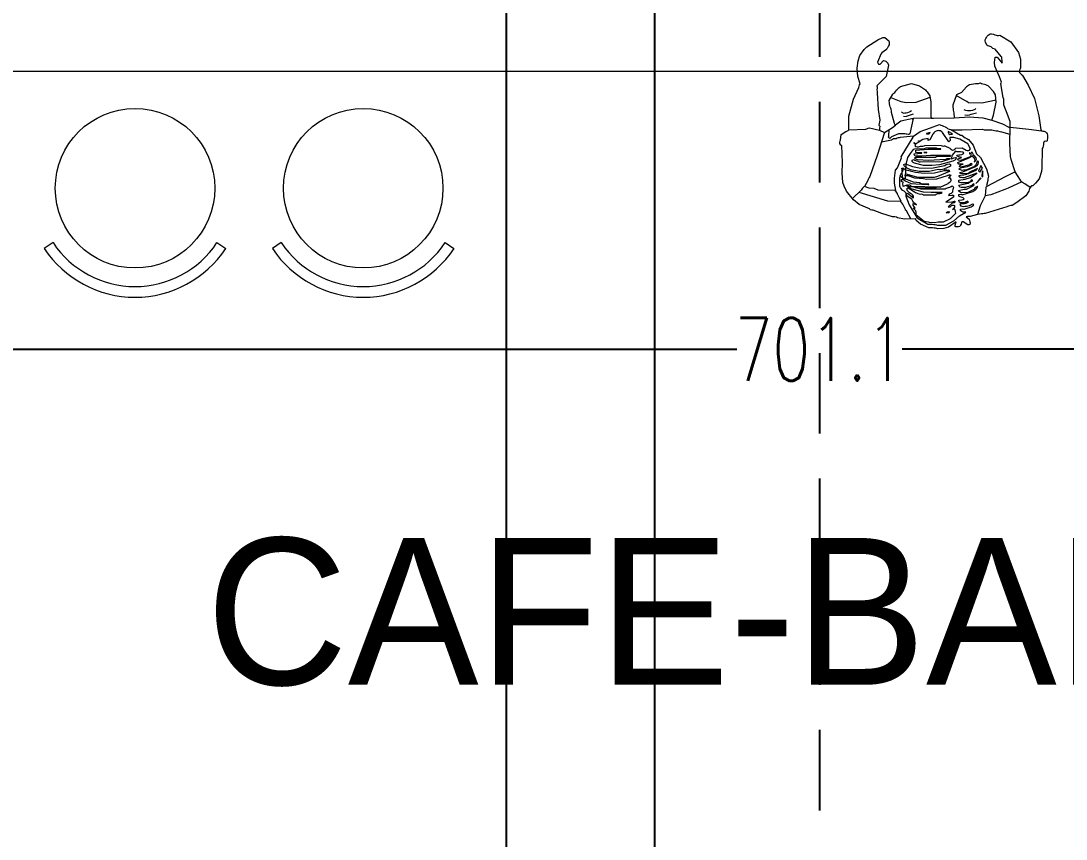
# Model space of a CAD drawing. Header units: centimetres. Extents: x -3207095 to 15275363, y -32656 to 4798027.
# Drawn here: x 682261.1 to 682510.7, y 4437717.3 to 4437912.7 of the extents above; entities that cross this region are included whole.
import ezdxf

# ---------------------------------------------------------------- set-up
doc = ezdxf.new("R2010")
doc.units = ezdxf.units.CM
doc.linetypes.add('ACAD_ISO03W100', pattern=[30, 12, -18])
doc.linetypes.add('DUZ', pattern=[500, 500])
doc.layers.get('0').update_dxf_attribs({"color": 1, "linetype": 'DUZ'})
doc.layers.add('DIM', color=1, linetype='DUZ')
doc.layers.add('Fix & Furniture', color=144, linetype='Continuous', lineweight=13)
doc.styles.add('DIM', font='ROMANSTW.SHX', dxfattribs={"width": 0.7})
doc.dimstyles.new('1_100', dxfattribs={"dimtxt": 15, "dimasz": 6, "dimexe": 6, "dimexo": 0, "dimgap": 2, "dimtad": 0, "dimdec": 1, "dimzin": 11, "dimdsep": 46, "dimtxsty": 'DIM', "dimblk": 'ARCHTICK', "dimcen": 3, "dimdle": 1.25, "dimclrt": 2, "dimadec": 0, "dimazin": 0, "dimtfac": 1.25, "dimtdec": 1, "dimtix": 1, "dimtofl": 0, "dimtmove": 1, "dimatfit": 3, "dimldrblk": 'ARCHTICK', "dimfxl": 20, "dimfxlon": 1, "dimtolj": 1, "dimtzin": 0, "dimarcsym": 0})

# ---------------------------------------------------------------- blocks, each defined once
blk = doc.blocks.new('_ArchTick')
at = {"color": 0, "linetype": 'ByBlock', "const_width": 0.15}
blk.add_lwpolyline([(-0.5, -0.5), (0.5, 0.5)], dxfattribs=at)
blk = doc.blocks.new('*D4579')
at = {"layer": 'Defpoints', "color": 0, "linetype": 'Continuous', "lineweight": 5, "transparency": 16777216}
for p in [(682426.79, 4437926.93), (682412.39, 4437236.93), (682426.79, 4437236.93)]:
    blk.add_point(p, dxfattribs=at)
at = {"layer": 'DIM', "color": 0, "linetype": 'Continuous', "lineweight": -2, "transparency": 16777216}
for p, q in [((682426.79, 4437926.93), (682406.39, 4437926.93)), ((682412.39, 4437928.18), (682412.39, 4437597.43)), ((682412.39, 4437235.68), (682412.39, 4437566.43)), ((682426.79, 4437236.93), (682406.39, 4437236.93))]:
    blk.add_line(p, q, dxfattribs=at)
at = {"layer": 'DIM', "color": 0, "linetype": 'Continuous', "lineweight": -2, "transparency": 16777216, "xscale": 6, "yscale": 6, "zscale": 6}
for p, rotation in [((682412.39, 4437926.93), 90), ((682412.39, 4437236.93), 270)]:
    blk.add_blockref('_ArchTick', p, dxfattribs=dict(at, rotation=rotation))
at = {"layer": 'DIM', "color": 2, "linetype": 'Continuous', "lineweight": 5, "transparency": 16777216, "insert": (682412.39, 4437581.93), "char_height": 15, "attachment_point": 5, "rotation": 90, "style": 'DIM'}
blk.add_mtext('\\A1;690', dxfattribs=at)
blk = doc.blocks.new('*D4580')
at = {"layer": 'Defpoints', "color": 0, "linetype": 'Continuous', "lineweight": 5, "transparency": 16777216}
for p in [(682376.95, 4438241.43), (682406.39, 4438241.43), (682412.39, 4436836.93)]:
    blk.add_point(p, dxfattribs=at)
at = {"layer": 'DIM', "color": 0, "linetype": 'Continuous', "lineweight": -2, "transparency": 16777216}
for p, q in [((682396.95, 4438241.43), (682370.95, 4438241.43)), ((682376.95, 4438242.68), (682376.95, 4437566.18)), ((682376.95, 4436835.68), (682376.95, 4437512.18)), ((682396.95, 4436836.93), (682370.95, 4436836.93))]:
    blk.add_line(p, q, dxfattribs=at)
at = {"layer": 'DIM', "color": 0, "linetype": 'Continuous', "lineweight": -2, "transparency": 16777216, "xscale": 6, "yscale": 6, "zscale": 6}
for p, rotation in [((682376.95, 4438241.43), 90), ((682376.95, 4436836.93), 270)]:
    blk.add_blockref('_ArchTick', p, dxfattribs=dict(at, rotation=rotation))
at = {"layer": 'DIM', "color": 2, "linetype": 'Continuous', "lineweight": 5, "transparency": 16777216, "insert": (682376.95, 4437539.18), "char_height": 15, "attachment_point": 5, "rotation": 90, "style": 'DIM'}
blk.add_mtext('\\A1;1404.5', dxfattribs=at)
blk = doc.blocks.new('A$C47044345')
for p, q in [((16.7, 252.4), (0, 263.5)), ((324.8, 252.4), (341.5, 263.5))]:
    blk.add_line(p, q)
blk.add_circle((170.7, 150), 150)
for radius in [205, 185]:
    blk.add_arc((170.7, 150), radius, 33.6064, 146.3936)
blk = doc.blocks.new('Chel')
at = {"color": 0, "linetype": 'Continuous'}
for p, q in [((173.7, 522.7), (220.7, 534.1)), ((220.7, 534.1), (258, 539.4)), ((256.2, 507.1), (260.8, 541.5)), ((258, 539.4), (260.8, 541.5)), ((260.8, 541.5), (261.4, 544.6)), ((261.4, 544.6), (261.6, 549)), ((261.6, 549), (263.4, 551.9)), ((263.4, 551.9), (265.8, 554.8)), ((265.8, 554.8), (268.9, 556.6)), ((268.9, 556.6), (272.3, 557.6)), ((272.3, 557.6), (276.1, 557.9)), ((276.1, 557.9), (281.2, 557.4)), ((281.2, 557.4), (284.8, 556.9)), ((284.8, 556.9), (288, 556.3)), ((288, 556.3), (289.1, 555.4)), ((289.1, 555.4), (288.8, 551.8)), ((288.8, 551.8), (289.1, 548.4)), ((289.1, 548.4), (293.7, 547)), ((293.7, 547), (297.4, 547.1)), ((297.4, 547.1), (301.8, 546.2)), ((301.8, 546.2), (305.2, 544.8)), ((305.2, 544.8), (308.1, 543.4)), ((308.1, 543.4), (308.4, 543.2)), ((308.4, 543.2), (360.2, 542.1)), ((360.2, 542.1), (370.2, 541.1)), ((370.2, 541.1), (390.2, 535.1)), ((390.2, 535.1), (401.2, 525.1)), ((137.8, 505.4), (173.7, 522.7)), ((251.2, 457.1), (256.2, 507.1)), ((401.2, 525.1), (408.3, 518)), ((412.7, 510.7), (402.9, 496.2)), ((408.3, 518), (408.9, 514.4)), ((408.9, 514.4), (412.7, 510.7)), ((412.7, 510.7), (415.9, 509)), ((415.9, 509), (419, 507.9)), ((419, 507.9), (422.7, 507.4)), ((422.7, 507.4), (423.2, 507.4)), ((423.2, 507.4), (435.5, 498.9)), ((22.2, 458.9), (50, 479.9)), ((50, 479.9), (68.2, 485.1)), ((68.2, 485.1), (91.2, 485.1)), ((91.2, 485.1), (94.4, 483.8)), ((94.4, 483.8), (97.8, 482.7)), ((97.8, 482.7), (101.1, 481.8)), ((101.1, 481.8), (104.6, 482.6)), ((104.6, 482.6), (109.1, 487.3)), ((109.1, 487.3), (111.2, 490)), ((111.2, 490), (111.8, 490.8)), ((111.8, 490.8), (137.8, 505.4)), ((383.5, 478.7), (380.4, 476.9)), ((397.6, 487.8), (383.5, 478.7)), ((399.9, 490.7), (397.6, 487.8)), ((398.2, 488.6), (415.2, 452.1)), ((401.7, 493.1), (399.9, 490.7)), ((402.9, 496.2), (401.7, 493.1)), ((435.5, 498.9), (453.1, 474.8)), ((4.2, 429.1), (22.2, 458.9)), ((236.2, 457.1), (210, 447.6)), ((251.2, 457.1), (236.2, 457.1)), ((241.9, 436.3), (251.1, 453.9)), ((251.1, 453.9), (251.2, 457.1)), ((295.2, 456.1), (251.2, 457.1)), ((263.2, 433.8), (269.8, 456.6)), ((330.2, 458.1), (295.2, 456.1)), ((338.2, 460.3), (330.2, 458.1)), ((371.3, 470.9), (338.2, 460.3)), ((380.4, 476.9), (371.3, 470.9)), ((371.3, 470.9), (384.2, 444.1)), ((415.2, 452.1), (418.7, 442.8)), ((453.1, 474.8), (461.1, 462.2)), ((461.1, 462.2), (461, 459)), ((461, 459), (462.8, 453.1)), ((462.8, 453.1), (464.2, 449.9)), ((464.2, 449.9), (465, 448)), ((3.9, 419.2), (4.4, 422.5)), ((4.5, 426.3), (4.2, 429.1)), ((4.4, 422.5), (4.5, 426.3)), ((61.4, 432.7), (41.2, 416.9)), ((63.1, 434.7), (61.4, 432.7)), ((75.4, 436.1), (63.1, 434.7)), ((63.2, 422.1), (78.8, 435.4)), ((63.2, 417.1), (63.2, 422.1)), ((78.8, 435.4), (75.4, 436.1)), ((115.8, 428.8), (87.2, 415.7)), ((129.7, 434.2), (115.8, 428.8)), ((134.2, 432.1), (129.7, 434.2)), ((171.6, 438.2), (134.2, 432.1)), ((176.2, 440.2), (171.6, 438.2)), ((191.2, 440.2), (176.2, 440.2)), ((200.9, 443.8), (191.2, 440.2)), ((210, 447.6), (200.9, 443.8)), ((232.2, 408.1), (241.9, 436.3)), ((261.2, 423.4), (262.2, 429.7)), ((261.2, 419.5), (261.2, 423.4)), ((262.2, 429.7), (263.2, 433.8)), ((264.3, 437.5), (264.9, 440.4)), ((384.2, 444.1), (410.2, 394.3)), ((418.7, 442.8), (432.4, 405.1)), ((465, 448), (482.8, 390.1)), ((0, 406.7), (1.6, 412.3)), ((0.4, 403.1), (0, 406.7)), ((1.8, 400.9), (0.4, 403.1)), ((1.6, 412.3), (2.8, 415.7)), ((4, 398.3), (1.8, 400.9)), ((2.8, 415.7), (3.9, 419.2)), ((6.8, 395.9), (4, 398.3)), ((9.7, 393.5), (6.8, 395.9)), ((12.8, 391.6), (9.7, 393.5)), ((31, 394.4), (23.1, 391.1)), ((32.9, 397.5), (31, 394.4)), ((33.4, 400.8), (32.9, 397.5)), ((35.1, 405.9), (33.4, 400.8)), ((39.5, 410.9), (35.1, 405.9)), ((41.2, 416.9), (39.5, 410.9)), ((41.2, 416.9), (41.2, 416.9)), ((77.3, 415.1), (63.2, 417.1)), ((87.2, 415.7), (77.3, 415.1)), ((138.7, 395.5), (137.1, 392.1)), ((140.2, 398.4), (138.7, 395.5)), ((140.6, 399), (140.2, 398.4)), ((155.5, 412.3), (140.6, 399)), ((163.8, 417.8), (155.5, 412.3)), ((184.2, 419.8), (163.8, 417.8)), ((178.2, 419.2), (186.2, 381.1)), ((218.4, 412.2), (184.2, 419.8)), ((232.2, 408.1), (218.4, 412.2)), ((225.8, 383.8), (232.2, 408.1)), ((258.1, 387.7), (258.2, 408.1)), ((258.2, 408.1), (259.3, 411.6)), ((259.3, 411.6), (260.4, 415.6)), ((260.4, 415.6), (261.2, 419.5)), ((332.6, 377.5), (363.2, 394.1)), ((363.2, 394.1), (382.6, 399.1)), ((382.6, 399.1), (385.9, 398.2)), ((385.9, 398.2), (390, 397.3)), ((390, 397.3), (394.5, 396.8)), ((394.5, 396.8), (407.7, 394.1)), ((407.7, 394.1), (410.2, 394.3)), ((410.2, 394.3), (411.6, 392.7)), ((432.4, 405.1), (435.8, 390.1)), ((16.2, 390.3), (12.8, 391.6)), ((19.5, 390.3), (16.2, 390.3)), ((23.1, 391.1), (19.5, 390.3)), ((134.2, 379.9), (132.5, 377.4)), ((132.5, 377.4), (133.7, 374.2)), ((133.7, 374.2), (134.3, 371)), ((135.7, 384.2), (134.2, 379.9)), ((134.3, 367.4), (134.2, 364.1)), ((134.3, 371), (134.3, 367.4)), ((136, 387.9), (135.7, 384.2)), ((137.1, 392.1), (136, 387.9)), ((186.2, 381.1), (185.2, 345.1)), ((200.6, 365.3), (203.8, 362.6)), ((216.3, 352.9), (212.2, 367.2)), ((223.5, 347.7), (225.8, 383.8)), ((256.2, 383.1), (258.1, 387.7)), ((258.2, 328.1), (256.2, 383.1)), ((299.3, 357.5), (322.5, 366.6)), ((322.5, 366.6), (332.6, 377.5)), ((333.6, 365.8), (328.4, 361.3)), ((337.3, 366.8), (333.6, 365.8)), ((340.6, 365.3), (337.3, 366.8)), ((343.5, 362.2), (340.6, 365.3)), ((343, 371.9), (342.5, 370.4)), ((342.5, 370.4), (344.1, 367.3)), ((346.6, 371.8), (343, 371.9)), ((344.1, 367.3), (348.4, 366.9)), ((350.5, 371.1), (346.6, 371.8)), ((348.4, 366.9), (351.8, 364.7)), ((353.8, 368.6), (350.5, 371.1)), ((356, 365.3), (353.8, 368.6)), ((360.8, 383.2), (354.2, 378.1)), ((354.2, 378.1), (368.1, 372.6)), ((357.3, 362), (356, 365.3)), ((371.8, 375.9), (360.8, 383.2)), ((366.7, 365.5), (362.2, 369.1)), ((362.2, 369.1), (373.2, 347.1)), ((374.2, 347.1), (366.7, 365.5)), ((368.1, 372.6), (371.8, 375.9)), ((384.2, 384.1), (368.2, 384.1)), ((368.2, 384.1), (371.4, 381.9)), ((371.4, 381.9), (375.4, 381.8)), ((386.2, 351.1), (374.9, 367.5)), ((374.9, 367.5), (387.2, 334.1)), ((375.4, 381.8), (379.5, 381.5)), ((379.5, 381.5), (382.8, 381.4)), ((382.8, 381.4), (384.2, 384.1)), ((402.2, 365.2), (388.2, 379.1)), ((388.2, 379.1), (391, 374.9)), ((391, 374.9), (398.5, 368.6)), ((398.5, 368.6), (402.2, 365.2)), ((410.8, 370.6), (410.1, 369.8)), ((410.1, 369.8), (411.8, 365.6)), ((413.7, 368.9), (410.8, 370.6)), ((411.6, 392.7), (413.2, 392.1)), ((411.8, 365.6), (414.6, 362.7)), ((413.2, 392.1), (435.8, 390.1)), ((417.1, 366.5), (413.7, 368.9)), ((420.2, 363.2), (417.1, 366.5)), ((435.8, 390.1), (462.6, 377.1)), ((462.6, 377.1), (485.2, 369.1)), ((482.8, 390.1), (483.1, 387.1)), ((483.1, 387.1), (483.4, 383.5)), ((483.4, 383.5), (483.7, 380.2)), ((483.7, 380.2), (485.2, 369.1)), ((485.2, 369.1), (491.3, 350.2)), ((134.2, 364.1), (137.4, 348.2)), ((137.4, 348.2), (142.7, 339.7)), ((142.7, 339.7), (157.8, 326.8)), ((182.5, 340.4), (179.8, 335.8)), ((185.2, 345.1), (182.5, 340.4)), ((203.8, 362.6), (206.6, 355.9)), ((205.9, 337.9), (204.6, 333.6)), ((207, 342.8), (205.9, 337.9)), ((206.6, 355.9), (207.3, 350.7)), ((207.3, 346.2), (207, 342.8)), ((207.3, 350.7), (207.3, 346.2)), ((217.8, 347.8), (216.3, 352.9)), ((216.3, 352.9), (216.4, 352.9)), ((218.9, 342.6), (217.8, 347.8)), ((217.9, 335.2), (218.9, 342.6)), ((226.2, 307.1), (223.5, 347.7)), ((279.5, 336.3), (281.7, 340.4)), ((281.7, 340.4), (283.3, 343.8)), ((283.3, 343.8), (283.8, 345.1)), ((296.2, 343.8), (283.6, 322.4)), ((283.8, 345.1), (299.3, 357.5)), ((309.6, 350.5), (296.2, 343.8)), ((306.2, 328.1), (313.2, 339.1)), ((310.2, 350.2), (309.6, 350.5)), ((312.5, 348), (310.2, 350.2)), ((313.4, 345.3), (312.5, 348)), ((313.2, 339.1), (313.4, 342)), ((313.4, 342), (313.4, 345.3)), ((318.1, 355.3), (317.2, 355.1)), ((317.2, 355.1), (321.2, 352)), ((321.4, 356.7), (318.1, 355.3)), ((319.7, 349.1), (320.2, 348.1)), ((322.2, 349.1), (319.7, 349.1)), ((320.2, 348.1), (322.2, 348.1)), ((321.2, 352), (325, 352)), ((325.3, 358.6), (321.4, 356.7)), ((322.2, 348.1), (322.2, 349.1)), ((325, 352), (328.8, 350.8)), ((328.4, 361.3), (325.3, 358.6)), ((326.7, 357.1), (330.4, 357.2)), ((328.5, 354.2), (326.7, 357.1)), ((330.5, 350.9), (328.5, 354.2)), ((328.8, 350.8), (330.6, 349.7)), ((330.4, 357.2), (333.4, 359.5)), ((332.6, 347.7), (330.5, 350.9)), ((330.6, 349.7), (339.8, 326.5)), ((334.7, 344.5), (332.6, 347.7)), ((333.4, 359.5), (336.5, 361.8)), ((345.8, 316.8), (334.7, 344.5)), ((336.5, 361.8), (340.4, 362)), ((340.4, 362), (344.1, 360.5)), ((344.1, 360.5), (343.5, 362.2)), ((350.6, 355.2), (348.4, 353.5)), ((348.4, 353.5), (349.8, 350.2)), ((349.8, 350.2), (352.2, 349.1)), ((353.2, 351.9), (350.6, 355.2)), ((351.8, 364.7), (354.8, 362.4)), ((352.2, 349.1), (358.5, 324.9)), ((356.3, 342.4), (353.2, 351.9)), ((354.8, 362.4), (356.3, 361.1)), ((356.3, 361.1), (364.5, 343)), ((360.6, 323), (356.3, 342.4)), ((371.2, 330.1), (357.3, 362)), ((364.5, 343), (365.4, 339.7)), ((365.4, 339.7), (366.2, 336)), ((373.2, 347.1), (374.2, 347.1)), ((374.2, 346.1), (374.2, 344.1)), ((375.2, 346.1), (374.2, 346.1)), ((374.2, 344.1), (375.2, 344.1)), ((375.2, 344.1), (375.2, 346.1)), ((375.3, 342.9), (375.2, 343.1)), ((375.2, 343.1), (376.2, 324.1)), ((376.9, 340.1), (375.3, 342.9)), ((378.5, 336.3), (376.9, 340.1)), ((391, 336.8), (386.2, 351.1)), ((394.3, 357.1), (392.9, 353.6)), ((392.9, 353.6), (395, 351.4)), ((396, 354.2), (394.3, 357.1)), ((395, 351.4), (398.4, 347.9)), ((397.8, 350.8), (396, 354.2)), ((399.6, 347.4), (397.8, 350.8)), ((398.4, 347.9), (399.6, 344.3)), ((401.4, 344), (399.6, 347.4)), ((399.6, 344.3), (400.4, 339.2)), ((400.4, 339.2), (400.7, 335.3)), ((406.7, 319.7), (401.4, 344)), ((405.9, 360.8), (403.3, 359.9)), ((403.3, 359.9), (404.9, 356)), ((404.9, 356), (407.7, 354.1)), ((408.2, 357.8), (405.9, 360.8)), ((407.7, 354.1), (413.2, 337.1)), ((417.2, 340.1), (408.2, 357.8)), ((413.2, 337.1), (413.3, 333.5)), ((414.6, 362.7), (417.4, 360.3)), ((417.2, 334.1), (417.2, 340.1)), ((417.4, 360.3), (418.5, 359.4)), ((418.5, 359.4), (426.2, 343.1)), ((422.4, 359.9), (420.2, 363.2)), ((424, 357), (422.4, 359.9)), ((432.8, 328.5), (424, 357)), ((426.2, 343.1), (427.2, 326.1)), ((452.3, 345.2), (449.7, 342.5)), ((449.7, 342.5), (451.8, 338.9)), ((451.8, 338.9), (454.3, 335.3)), ((453.8, 342.6), (452.3, 345.2)), ((455.3, 338.9), (453.8, 342.6)), ((456.2, 335), (455.3, 338.9)), ((459, 360), (457.7, 356.3)), ((457.7, 356.3), (459.9, 352.3)), ((460.7, 358.7), (459, 360)), ((459.9, 352.3), (462.1, 347.3)), ((463, 355.6), (460.7, 358.7)), ((462.1, 347.3), (463.1, 343.7)), ((465.3, 352.5), (463, 355.6)), ((463.1, 343.7), (463.9, 339.8)), ((463.9, 339.8), (464.5, 335.8)), ((471.6, 333.7), (465.3, 352.5)), ((489.3, 320.8), (479.2, 338.1)), ((479.2, 338.1), (479.2, 331.1)), ((491.3, 350.2), (490.7, 346.9)), ((490.7, 346.9), (491.3, 342.2)), ((491.3, 342.2), (492.2, 339.1)), ((492.2, 339.1), (498.2, 347)), ((498.2, 347), (501.8, 348.4)), ((501.8, 348.4), (505.2, 349.3)), ((505.2, 349.3), (508.4, 349.6)), ((513.2, 343.9), (505.2, 331.4)), ((508.4, 349.6), (512.2, 349.3)), ((512.2, 349.3), (513.3, 346.3)), ((513.3, 346.3), (513.2, 343.9)), ((157.8, 326.8), (164.2, 313.4)), ((164.2, 313.4), (192.2, 303.1)), ((179.8, 335.8), (166.3, 312.6)), ((257.4, 297.9), (272.2, 323.7)), ((257.9, 323.3), (258.1, 326.1)), ((257.9, 317.7), (257.9, 323.3)), ((258.2, 313.2), (257.9, 317.7)), ((258.1, 326.1), (258.2, 328.1)), ((258.5, 309.7), (258.2, 313.2)), ((258.5, 305.6), (258.5, 309.7)), ((272.2, 323.7), (272.9, 327.7)), ((272.9, 327.7), (276.8, 333)), ((276.8, 333), (279.5, 336.3)), ((283.6, 322.4), (279.2, 306.1)), ((307.3, 311), (306.2, 328.1)), ((308, 310.5), (307.3, 311)), ((310.1, 308.2), (308, 310.5)), ((315.7, 310.4), (315.6, 310.3)), ((315.6, 310.3), (327.3, 300.2)), ((317, 313.7), (315.7, 310.4)), ((317.2, 316.5), (317, 313.7)), ((318.4, 330.9), (317.1, 324.1)), ((317.1, 324.1), (317.1, 320.3)), ((317.1, 320.3), (317.2, 316.5)), ((321.2, 333.2), (318.4, 330.9)), ((322.6, 331.1), (321.2, 333.2)), ((324, 327.6), (322.6, 331.1)), ((325.3, 323.3), (324, 327.6)), ((325.5, 319), (325.3, 323.3)), ((326.1, 314.1), (325.5, 319)), ((329.7, 316.1), (326.1, 314.1)), ((332.2, 326.1), (329.7, 316.1)), ((333.4, 325.2), (332.2, 326.1)), ((332.3, 310.1), (332.2, 312.1)), ((332.2, 312.1), (337.2, 311.6)), ((333.3, 305.9), (332.3, 310.1)), ((334.2, 322.4), (333.4, 325.2)), ((334.5, 318.6), (334.2, 322.4)), ((339.2, 317.1), (334.5, 318.6)), ((337.2, 311.6), (339.7, 308.4)), ((339.9, 318.8), (339.2, 317.1)), ((339.8, 326.5), (340.4, 322.9)), ((340.4, 322.9), (339.9, 318.8)), ((346.8, 316.8), (345.8, 316.8)), ((350.2, 319.1), (346.8, 316.8)), ((350.5, 329.5), (350.2, 331.1)), ((350.2, 331.1), (350.2, 319.1)), ((351.4, 325.9), (350.5, 329.5)), ((354.1, 321.6), (351.4, 325.9)), ((356.7, 321.5), (354.1, 321.6)), ((358.5, 324.9), (356.7, 321.5)), ((360.8, 322.8), (360.6, 323)), ((363.1, 319.8), (360.8, 322.8)), ((364.6, 320.3), (363.1, 319.8)), ((366, 323.6), (364.6, 320.3)), ((367.2, 328), (366, 323.6)), ((366.2, 336), (366.8, 332.1)), ((366.8, 332.1), (367.2, 328)), ((371.3, 329.7), (371.2, 330.1)), ((371.7, 325.9), (371.3, 329.7)), ((373.1, 321.9), (371.7, 325.9)), ((376.2, 324.1), (373.1, 321.9)), ((379.2, 332.6), (378.5, 336.3)), ((379.2, 328.4), (379.2, 332.6)), ((380.4, 319.8), (379.2, 328.4)), ((383.6, 320.2), (380.4, 319.8)), ((385.9, 323.1), (383.6, 320.2)), ((386.6, 326.6), (385.9, 323.1)), ((387, 330.5), (386.6, 326.6)), ((387.2, 334.1), (387, 330.5)), ((393.2, 319.1), (391, 336.8)), ((396.7, 319.4), (393.2, 319.1)), ((399.6, 321), (396.7, 319.4)), ((400.7, 324.8), (399.6, 321)), ((400.7, 335.3), (400.9, 331.5)), ((400.9, 327.7), (400.7, 324.8)), ((400.9, 331.5), (400.9, 327.7)), ((408.6, 320.1), (406.7, 319.7)), ((411.9, 321.9), (408.6, 320.1)), ((413.2, 325.8), (411.9, 321.9)), ((413.3, 329.6), (413.2, 325.8)), ((413.3, 333.5), (413.3, 329.6)), ((421.1, 318.5), (417.2, 334.1)), ((422.8, 319.7), (421.1, 318.5)), ((425.7, 322.8), (422.8, 319.7)), ((427.2, 326.1), (425.7, 322.8)), ((430.9, 323.9), (432.3, 327.6)), ((432.2, 319.1), (430.9, 323.9)), ((436.2, 319.1), (432.2, 319.1)), ((432.3, 327.6), (432.8, 328.5)), ((436.4, 319.5), (436.2, 319.1)), ((437.7, 322.9), (436.4, 319.5)), ((440.8, 331), (437.7, 322.9)), ((443.7, 333.4), (440.8, 331)), ((445.5, 331), (443.7, 333.4)), ((446.2, 327.9), (445.5, 331)), ((447.1, 319.5), (446.2, 327.9)), ((448.9, 319.3), (447.1, 319.5)), ((452.2, 321.5), (448.9, 319.3)), ((454, 324.7), (452.2, 321.5)), ((454.5, 327.7), (454, 324.7)), ((454.3, 335.3), (454.7, 331.5)), ((454.7, 331.5), (454.5, 327.7)), ((456.2, 330.8), (456.2, 335)), ((457.2, 323.2), (456.2, 330.8)), ((460.7, 323.5), (457.2, 323.2)), ((463.6, 325.8), (460.7, 323.5)), ((464.4, 328.2), (463.6, 325.8)), ((464.6, 331.7), (464.4, 328.2)), ((464.5, 335.8), (464.6, 331.7)), ((470, 328.9), (471.2, 332.8)), ((471.2, 324.1), (470, 328.9)), ((471.2, 332.8), (471.6, 333.7)), ((475.2, 324.1), (471.2, 324.1)), ((472.2, 308.5), (478.4, 309.9)), ((475.5, 324.3), (475.2, 324.1)), ((477.6, 327.3), (475.5, 324.3)), ((479.2, 331.1), (477.6, 327.3)), ((478.4, 309.9), (481.7, 310.1)), ((481.7, 310.1), (483.2, 310.1)), ((483.2, 310.1), (497, 295.7)), ((502.4, 305.9), (489.3, 320.8)), ((514.2, 309.1), (505.1, 312.6)), ((505.1, 312.6), (519.2, 292)), ((505.2, 331.4), (505.2, 327.8)), ((505.2, 327.8), (507.4, 326.6)), ((507.4, 326.6), (511.5, 325.9)), ((511.5, 325.9), (514.7, 324.2)), ((518.2, 309.1), (514.2, 309.1)), ((514.7, 324.2), (517.4, 321.9)), ((517.4, 321.9), (519.1, 318.4)), ((518.7, 311.1), (518.2, 309.1)), ((519.1, 314.6), (518.7, 311.1)), ((519.1, 318.4), (519.1, 314.6)), ((192.2, 303.1), (194.1, 303.2)), ((194.1, 303.2), (197.5, 303.4)), ((197.5, 303.4), (201.4, 303.8)), ((201.4, 303.8), (205, 304.5)), ((205, 304.5), (208.5, 305.3)), ((208.5, 305.3), (212.2, 306.1)), ((212.2, 306.1), (226.2, 307.1)), ((227.2, 251.1), (226.2, 307.1)), ((248.2, 278.6), (249.9, 282.3)), ((249.9, 282.3), (252.2, 285.8)), ((252.2, 285.8), (254.3, 289.2)), ((254.3, 289.2), (256.2, 293.7)), ((256.2, 293.7), (257.3, 297.6)), ((257.3, 297.6), (258.2, 301.6)), ((258.2, 301.6), (258.5, 305.6)), ((269.2, 302.1), (262.2, 291.1)), ((262.2, 291.1), (265.4, 291.1)), ((265.4, 291.1), (268.8, 292.3)), ((290.3, 292.1), (265.5, 275.4)), ((268.8, 292.3), (270.7, 295.1)), ((269.4, 301.7), (269.2, 302.1)), ((270.2, 298.6), (269.4, 301.7)), ((270.7, 295.1), (270.2, 298.6)), ((279.2, 306.1), (279.2, 295.1)), ((279.2, 295.1), (287.2, 296.1)), ((287.2, 296.1), (289.6, 293.6)), ((289.6, 293.6), (290.3, 292.1)), ((300.8, 281.5), (307, 295.2)), ((301, 281.2), (300.8, 281.5)), ((301.8, 278.2), (301, 281.2)), ((307, 295.2), (309.3, 297.2)), ((309.3, 297.2), (311.3, 299.7)), ((312, 305.6), (310.1, 308.2)), ((311.3, 299.7), (313, 302.5)), ((313, 302.5), (312, 305.6)), ((329.2, 297.1), (327.2, 297.1)), ((327.2, 297.1), (327.2, 243.1)), ((327.3, 300.2), (331, 300.8)), ((329.2, 263.1), (329.2, 297.1)), ((331, 300.8), (334.5, 299)), ((335.3, 302.6), (333.3, 305.9)), ((334.5, 299), (335.9, 298.6)), ((335.9, 298.6), (335.3, 302.6)), ((343.2, 274.1), (336.2, 296.1)), ((336.2, 296.1), (336.2, 287.1)), ((336.2, 287.1), (337.9, 283.4)), ((337.9, 283.4), (338.2, 283.1)), ((338.2, 283.1), (340.2, 238.1)), ((339.7, 308.4), (341.7, 305.2)), ((341.7, 305.2), (342.7, 303.5)), ((342.7, 303.5), (352.2, 267.1)), ((349.9, 293.7), (351.1, 297.1)), ((350.1, 288.7), (349.9, 293.7)), ((351.7, 285), (350.1, 288.7)), ((351.1, 297.1), (355.1, 297.3)), ((354.2, 282), (351.7, 285)), ((360.9, 246.1), (354.2, 282)), ((355.1, 297.3), (355.9, 297.1)), ((355.9, 297.1), (363.4, 278.7)), ((365.5, 282.8), (365.6, 285.8)), ((367.7, 280.3), (365.5, 282.8)), ((365.6, 285.8), (367.2, 288.9)), ((366, 292.2), (367.6, 293.6)), ((367.2, 288.9), (366, 292.2)), ((367.2, 288.9), (367.6, 293.6)), ((367.6, 293.6), (367.2, 288.9)), ((367.7, 280.3), (367.2, 288.9)), ((367.2, 288.9), (367.7, 280.3)), ((367.6, 293.6), (370.3, 294.2)), ((370.3, 294.2), (383.4, 261.8)), ((379.1, 295.2), (380.3, 297.5)), ((379.1, 295.2), (381.1, 288.6)), ((379.5, 291.5), (379.1, 295.2)), ((381.1, 288.6), (379.1, 295.2)), ((381.1, 288.6), (379.5, 291.5)), ((380.3, 297.5), (386.8, 291.5)), ((389.9, 260.1), (381.1, 288.6)), ((386.7, 295), (391.4, 297.5)), ((386.8, 291.5), (386.7, 295)), ((391.4, 297.5), (395, 297.6)), ((395, 297.6), (398.4, 296.2)), ((398.4, 296.2), (400.8, 293.5)), ((400.8, 293.5), (402.6, 290.7)), ((402.6, 290.7), (403.2, 289.5)), ((403.2, 289.5), (409.4, 276)), ((408.4, 301.4), (412.2, 304.6)), ((410.4, 299), (408.4, 301.4)), ((412.3, 295.5), (410.4, 299)), ((412.2, 304.6), (415.4, 303.8)), ((413, 292), (412.3, 295.5)), ((414.1, 288.7), (413, 292)), ((415.3, 285.4), (414.1, 288.7)), ((416.4, 282.4), (415.3, 285.4)), ((415.4, 303.8), (418.8, 302.9)), ((416.4, 217.4), (416.4, 282.4)), ((418.8, 302.9), (422, 302)), ((422, 302), (425.6, 302.6)), ((425.6, 302.6), (428.8, 299)), ((428.8, 299), (430.4, 295.9)), ((430.4, 295.9), (431.9, 293.2)), ((431.9, 293.2), (434.4, 291.4)), ((433.4, 300.4), (433.4, 305.4)), ((433.4, 305.4), (439.4, 305.4)), ((434.4, 291.4), (433.4, 300.4)), ((439.4, 305.4), (452.4, 284.4)), ((449.5, 308.1), (449.4, 308.4)), ((449.4, 308.4), (454.3, 308.1)), ((451.4, 301.4), (449.5, 308.1)), ((452.4, 284.4), (451.4, 301.4)), ((454.3, 308.1), (454.4, 304.6)), ((454.4, 304.6), (454.4, 302.4)), ((454.4, 302.4), (465.4, 290.4)), ((460.3, 305.6), (461.6, 307.8)), ((460.5, 302.2), (460.3, 305.6)), ((462.7, 298.5), (460.5, 302.2)), ((461.6, 307.8), (465.7, 307.6)), ((465.4, 296.4), (462.7, 298.5)), ((465.4, 290.4), (465.4, 296.4)), ((465.7, 307.6), (468.6, 305.6)), ((468.6, 305.6), (471.2, 303.4)), ((469.9, 306.1), (472.2, 308.5)), ((472.6, 302.3), (469.9, 306.1)), ((471.2, 303.4), (472.6, 302.3)), ((480.4, 293.4), (478.4, 294.4)), ((478.4, 294.4), (478.4, 294.4)), ((478.4, 294.4), (478.6, 292.3)), ((478.6, 292.3), (478.9, 290.2)), ((478.9, 290.2), (479.3, 287.9)), ((479.3, 287.9), (479.9, 286.6)), ((479.9, 286.6), (481.4, 285.4)), ((481.4, 285.4), (480.4, 293.4)), ((497, 295.7), (506.4, 277.4)), ((514.2, 284.1), (502.4, 305.9)), ((514.2, 262.1), (514.2, 284.1)), ((519.2, 292), (523.2, 279.1)), ((244, 267.6), (245.2, 271)), ((252.7, 243.4), (244, 267.6)), ((245.2, 271), (246.6, 274.7)), ((246.6, 274.7), (248.2, 278.6)), ((260.5, 266.8), (260.2, 264.1)), ((260.2, 264.1), (260.9, 261.1)), ((261.3, 269.9), (260.5, 266.8)), ((260.9, 261.1), (262.1, 258.1)), ((263.5, 273.5), (261.3, 269.9)), ((262.1, 258.1), (263.8, 255.2)), ((265.5, 275.4), (263.5, 273.5)), ((263.8, 255.2), (266.3, 252.6)), ((299.2, 254.1), (300.2, 272.1)), ((300.2, 228.1), (299.2, 254.1)), ((300.2, 272.1), (301.5, 274.7)), ((301.5, 274.7), (301.8, 278.2)), ((307.8, 259.1), (307.2, 258.1)), ((307.2, 258.1), (307.2, 231.1)), ((309.2, 263.1), (307.8, 259.1)), ((310.2, 271.1), (309.2, 271.1)), ((309.2, 271.1), (309.2, 263.1)), ((310.2, 237.1), (310.2, 271.1)), ((328.5, 262.3), (329.2, 263.1)), ((328.7, 259.9), (328.5, 262.3)), ((331.2, 257.1), (328.7, 259.9)), ((331.2, 204.1), (331.2, 257.1)), ((344.2, 215.1), (343.2, 274.1)), ((352.2, 267.1), (354.2, 247.1)), ((363.4, 278.7), (364.4, 275.1)), ((364.4, 275.1), (365.2, 271.1)), ((365.5, 267.5), (364.8, 264)), ((364.8, 264), (369.9, 240.1)), ((365.2, 271.1), (365.5, 267.5)), ((373.9, 254.1), (367.7, 280.3)), ((374.9, 226.1), (373.9, 254.1)), ((383.4, 261.8), (385.9, 253.1)), ((385.9, 253.1), (385.9, 209.1)), ((390.9, 232.1), (389.9, 260.1)), ((409.4, 276), (411.9, 270.1)), ((411.9, 270.1), (410.1, 186.4)), ((410.1, 186.4), (411.9, 270.1)), ((411.9, 270.1), (411.9, 266.5)), ((411.9, 266.5), (411.9, 263.1)), ((411.9, 263.1), (412.3, 260.6)), ((412.3, 260.6), (414.4, 257.8)), ((414.4, 257.8), (415, 250.9)), ((426.5, 274.2), (426.4, 274.4)), ((426.4, 274.4), (426.4, 245.4)), ((428.3, 271.5), (426.5, 274.2)), ((429.4, 268.4), (428.3, 271.5)), ((429.4, 265), (429.4, 268.4)), ((429.6, 261.6), (429.4, 265)), ((431, 258.2), (429.6, 261.6)), ((432.4, 255.4), (431, 258.2)), ((432.4, 223.4), (432.4, 255.4)), ((506.4, 277.4), (506.4, 263.4)), ((506.4, 263.4), (508.4, 254.4)), ((508.4, 254.4), (507.4, 240.4)), ((512.1, 252.1), (512.9, 255.9)), ((512.9, 255.9), (513.6, 259.4)), ((513.6, 259.4), (514.2, 262.1)), ((522, 253), (521.2, 249)), ((522.7, 256.7), (522, 253)), ((523.5, 260), (522.7, 256.7)), ((523.2, 279.1), (524.2, 263.1)), ((524.2, 263.1), (523.5, 260)), ((139.7, 213.7), (150.8, 230.2)), ((150.8, 230.2), (153.3, 231.9)), ((153.3, 231.9), (156.2, 234.1)), ((156.2, 234.1), (158.8, 235.9)), ((158.8, 235.9), (167, 241.7)), ((167, 241.7), (184.2, 244.1)), ((184.2, 205.1), (170.6, 242.2)), ((184.2, 244.1), (219.2, 244.1)), ((219.2, 244.1), (222.8, 244.1)), ((222.8, 244.1), (226.3, 244.8)), ((226.3, 244.8), (227.2, 245.1)), ((227.2, 245.1), (227.2, 251.1)), ((227.2, 245.1), (227.6, 196.3)), ((262.9, 215.1), (252.7, 243.4)), ((266.3, 241.6), (265.2, 242.1)), ((265.2, 242.1), (268.2, 232.1)), ((266.3, 252.6), (268.8, 250.4)), ((267.8, 240.6), (266.3, 241.6)), ((269.2, 239.1), (267.8, 240.6)), ((268.2, 232.1), (269.2, 232.1)), ((268.8, 250.4), (271, 248.7)), ((269.2, 232.1), (269.2, 239.1)), ((271, 248.7), (271.6, 248.4)), ((271.6, 248.4), (284.8, 241.7)), ((287.2, 237.1), (281.2, 237.1)), ((281.2, 237.1), (284.1, 222.4)), ((284.8, 241.7), (286.3, 238.9)), ((286.3, 238.9), (287.2, 237.1)), ((301.1, 225.9), (300.2, 228.1)), ((302.1, 222.7), (301.1, 225.9)), ((307.2, 231.1), (309.2, 226.1)), ((309.2, 226.1), (310.2, 200.1)), ((313.2, 204.1), (310.2, 237.1)), ((320.2, 233.1), (319.2, 233.1)), ((319.2, 233.1), (319.2, 225.1)), ((319.2, 225.1), (320.2, 233.1)), ((327.2, 243.1), (329.2, 220.1)), ((340.2, 238.1), (339.2, 208.1)), ((354.2, 247.1), (354.2, 224.1)), ((359.9, 213.1), (360.9, 246.1)), ((369.9, 240.1), (369.9, 213.1)), ((372.1, 203.2), (374.9, 226.1)), ((388.9, 224.1), (390.9, 232.1)), ((403.9, 236.1), (402.9, 218.1)), ((403.5, 203.8), (404.9, 236.1)), ((404.9, 239.1), (403.9, 239.1)), ((403.9, 239.1), (403.9, 237.1)), ((403.9, 237.1), (404.9, 237.1)), ((404.9, 236.1), (403.9, 236.1)), ((404.9, 237.1), (404.9, 239.1)), ((415.9, 238.1), (414.9, 206.1)), ((415, 250.9), (415, 247.4)), ((415, 247.4), (415, 244.1)), ((415, 244.1), (415.5, 240.2)), ((415.5, 240.2), (415.9, 238.1)), ((426.4, 245.4), (425.4, 224.4)), ((505.4, 227.4), (486.7, 204.1)), ((499.2, 214.5), (509.1, 231.8)), ((505.8, 237.7), (505.2, 231.3)), ((505.2, 231.3), (505.3, 228)), ((505.3, 228), (505.4, 227.4)), ((507.4, 240.4), (505.8, 237.7)), ((509.1, 231.8), (511.2, 236.1)), ((511.2, 243.2), (511.4, 247.8)), ((511.2, 239.3), (511.2, 243.2)), ((511.2, 236.1), (511.2, 239.3)), ((521.2, 239.1), (511.2, 216.4)), ((511.4, 247.8), (512.1, 252.1)), ((521.2, 249), (521.1, 244.6)), ((521.1, 244.6), (521.1, 241.2)), ((521.1, 241.2), (521.2, 239.1)), ((133.4, 192), (139.7, 213.7)), ((184.8, 178.6), (184.2, 205.1)), ((221.7, 178.6), (214.9, 197.8)), ((275.5, 198), (262.9, 215.1)), ((278.1, 196.7), (275.5, 198)), ((275.5, 198), (279.2, 162.1)), ((278.1, 196.7), (278.2, 196.7)), ((330.6, 164.7), (278.1, 196.7)), ((284.1, 222.4), (291.8, 209.7)), ((287.9, 213.1), (288.9, 213.1)), ((287.9, 211.1), (287.9, 213.1)), ((288.9, 211.1), (287.9, 211.1)), ((288.9, 213.1), (288.9, 211.1)), ((291.8, 209.7), (293.6, 207.2)), ((291.9, 199.1), (294.9, 202.1)), ((294.9, 199.1), (291.9, 199.1)), ((293.6, 207.2), (295.6, 204.8)), ((294.9, 202.1), (294.9, 199.1)), ((295.6, 204.8), (298, 202.4)), ((298, 202.4), (300, 201.5)), ((300, 201.5), (302.9, 202.6)), ((301.6, 216.3), (302, 219.1)), ((302.7, 213.4), (301.6, 216.3)), ((302, 219.1), (302.1, 222.7)), ((303.4, 211), (302.7, 213.4)), ((302.9, 202.6), (303.6, 207.7)), ((303.6, 207.7), (303.4, 211)), ((310.2, 200.1), (311.4, 197)), ((311.4, 197), (318.4, 190.9)), ((315.5, 203.5), (313.2, 204.1)), ((319, 203.9), (315.5, 203.5)), ((320.2, 208.1), (319, 203.9)), ((321.2, 220.1), (320.2, 220.1)), ((320.2, 220.1), (320.2, 208.1)), ((322.2, 199.1), (321.2, 220.1)), ((324.5, 199.4), (322.2, 199.1)), ((328, 200.9), (324.5, 199.4)), ((329.2, 205.1), (328, 200.9)), ((329.2, 220.1), (329.2, 205.1)), ((331.7, 203.3), (331.2, 204.1)), ((333.9, 200.1), (331.7, 203.3)), ((335.5, 201.4), (333.9, 200.1)), ((337.4, 204.7), (335.5, 201.4)), ((339.2, 208.1), (337.4, 204.7)), ((338.1, 198.3), (339.4, 201.6)), ((339.5, 194.4), (338.1, 198.3)), ((339.4, 201.6), (341.2, 205.2)), ((341.2, 205.2), (342.7, 209.1)), ((342.7, 209.1), (343.7, 212.9)), ((346.2, 196.7), (343, 194.1)), ((343.7, 212.9), (344.2, 215.1)), ((347.6, 200), (346.2, 196.7)), ((354.2, 224.1), (347.6, 200)), ((356.4, 194.9), (359.9, 213.1)), ((364.5, 174.3), (372.1, 203.2)), ((369.9, 213.1), (365.2, 189.6)), ((385.9, 209.1), (376.6, 175.5)), ((380.9, 182.1), (386.9, 200.1)), ((386.9, 200.1), (388.9, 224.1)), ((398.8, 197.4), (388.2, 169.4)), ((400.9, 214.1), (398.8, 197.4)), ((402.9, 218.1), (400.9, 214.1)), ((401.9, 191.1), (403.5, 203.8)), ((408.3, 189.3), (416.4, 217.4)), ((411.4, 196.5), (410.9, 193.8)), ((412.5, 200), (411.4, 196.5)), ((413.7, 203.2), (412.5, 200)), ((414.9, 206.1), (413.7, 203.2)), ((413.9, 183.5), (424.9, 200)), ((425.4, 224.4), (416.5, 190.7)), ((424.9, 200), (426.3, 202.8)), ((426.3, 202.8), (427.7, 205.9)), ((427.7, 205.9), (429.1, 209.2)), ((429.1, 209.2), (430.4, 212.6)), ((430.4, 219.4), (431.9, 222.8)), ((430.6, 216.5), (430.4, 219.4)), ((430.4, 212.6), (430.6, 216.5)), ((431.9, 222.8), (432.4, 223.4)), ((436, 198), (433.4, 195.6)), ((440.4, 197.7), (436, 198)), ((440.1, 195.3), (440.4, 197.7)), ((452.8, 198), (449.5, 195.8)), ((455.7, 200.8), (452.8, 198)), ((458, 203.4), (455.7, 200.8)), ((456.4, 196.4), (459.8, 205.6)), ((460.2, 196.8), (456.6, 196.3)), ((459.8, 205.6), (458, 203.4)), ((459.6, 185.7), (489.6, 203.5)), ((468.4, 202.4), (460.2, 196.8)), ((468.4, 196.4), (468.4, 202.4)), ((468.5, 196.6), (468.4, 196.4)), ((470.6, 198.9), (468.5, 196.6)), ((473.2, 201.1), (470.6, 198.9)), ((476.2, 203.4), (473.2, 201.1)), ((480.2, 204.3), (476.2, 203.4)), ((483.7, 204.4), (480.2, 204.3)), ((486.7, 204.1), (483.7, 204.4)), ((489.6, 203.5), (493.7, 206.4)), ((493.7, 206.4), (496.1, 209.7)), ((496.1, 209.7), (498.2, 212.8)), ((501.7, 204.9), (497.2, 202.7)), ((497.2, 202.7), (498.2, 173.1)), ((498.2, 212.8), (499.2, 214.5)), ((511.2, 216.4), (501.7, 204.9)), ((142.2, 162.3), (133.4, 192)), ((182.5, 163.8), (184.8, 178.6)), ((207.1, 192.2), (208.8, 189.3)), ((208.8, 189.3), (210.6, 185.6)), ((210.6, 185.6), (212.3, 181.1)), ((212.3, 181.1), (213.2, 177.6)), ((213.9, 172.1), (212.3, 168.2)), ((213.2, 177.6), (213.8, 174.1)), ((213.8, 174.1), (213.9, 172.1)), ((221.6, 171.1), (222.3, 177.6)), ((222.3, 177.6), (221.7, 178.6)), ((228.3, 193.6), (227.6, 196.3)), ((227.6, 196.3), (234.7, 163.4)), ((227.6, 196.3), (268.8, 188.1)), ((268.8, 188.1), (269, 187.9)), ((269, 187.9), (270.4, 185.3)), ((269.5, 177.7), (269.2, 174.2)), ((269.2, 174.2), (269.2, 157.1)), ((269.6, 179.9), (269.5, 177.7)), ((270.6, 183.1), (269.6, 179.9)), ((270.4, 185.3), (270.6, 183.1)), ((318.4, 190.9), (321.6, 188.6)), ((321.6, 188.6), (324.3, 186.8)), ((324.3, 186.8), (332.8, 181.6)), ((332.8, 181.6), (351.2, 177.1)), ((343, 194.1), (339.5, 194.4)), ((349.9, 176.1), (356.4, 194.9)), ((350.1, 173.5), (349.9, 176.1)), ((351.6, 171.3), (350.1, 173.5)), ((351.2, 177.1), (388.2, 175.1)), ((355.3, 172.7), (351.6, 171.3)), ((358.1, 175.8), (355.3, 172.7)), ((359.8, 179), (358.1, 175.8)), ((361.7, 182.7), (359.8, 179)), ((360.7, 171.1), (363.3, 173.6)), ((372.2, 167), (360.7, 171.1)), ((360.7, 171.1), (372.2, 167)), ((360.9, 166.1), (360.7, 171.1)), ((363.5, 186.2), (361.7, 182.7)), ((363.3, 173.6), (364.5, 174.3)), ((365.2, 189.6), (363.5, 186.2)), ((389.6, 169.2), (374.2, 167.1)), ((376.6, 175.5), (381.3, 173.9)), ((381, 180.8), (380.9, 182.1)), ((381.2, 177.3), (381, 180.8)), ((381.3, 173.9), (381.2, 177.3)), ((388.2, 169.4), (386.5, 166.4)), ((388.2, 175.1), (391.7, 173.5)), ((391.1, 171), (389.6, 169.2)), ((391.7, 173.5), (391.1, 171)), ((391.9, 171.1), (394.2, 174)), ((391.9, 165.1), (391.9, 171.1)), ((394.2, 174), (395.2, 174.8)), ((395.2, 174.8), (401.9, 191.1)), ((399, 169.9), (397.6, 166.8)), ((403.9, 169.1), (399, 169.9)), ((407.4, 169.5), (403.9, 169.1)), ((404.6, 188), (408.3, 189.3)), ((407.9, 178.5), (404.6, 188)), ((408.5, 183.2), (406.8, 180.3)), ((406.8, 180.3), (407.1, 179.6)), ((410.8, 181), (407.1, 179.6)), ((407.1, 179.6), (410.3, 180.8)), ((407.1, 179.6), (410.5, 170.1)), ((410.5, 170.1), (407.4, 169.5)), ((416.5, 190.7), (407.9, 178.5)), ((410.1, 186.4), (408.5, 183.2)), ((410.9, 190.3), (410.1, 186.4)), ((410.3, 180.8), (410.8, 181)), ((410.9, 193.8), (410.9, 190.3)), ((414.2, 182.4), (413.9, 183.5)), ((416.5, 179.8), (414.2, 182.4)), ((419, 180.2), (416.5, 179.8)), ((422, 181.7), (419, 180.2)), ((420.5, 168.4), (422.4, 171.7)), ((425.1, 184), (422, 181.7)), ((422.4, 171.7), (424.3, 174.3)), ((424.3, 174.3), (427.2, 176.6)), ((427.1, 186.8), (425.1, 184)), ((428.9, 189.8), (427.1, 186.8)), ((427.2, 176.6), (431.5, 177.3)), ((428.6, 181.2), (437.2, 193.5)), ((430.7, 179), (428.6, 181.2)), ((430.6, 192.8), (428.9, 189.8)), ((433.4, 195.6), (430.6, 192.8)), ((433.3, 178.7), (430.7, 179)), ((431.5, 177.3), (435.2, 177.2)), ((436, 180.8), (433.3, 178.7)), ((435.2, 177.2), (436.2, 177.1)), ((444.6, 193.1), (436, 180.8)), ((436.2, 177.1), (459.6, 185.7)), ((437.2, 193.5), (440.1, 195.3)), ((446.6, 194.1), (444.6, 193.1)), ((449.5, 195.8), (446.6, 194.1)), ((458.1, 168.7), (454.3, 166.1)), ((456.6, 196.3), (456.4, 196.4)), ((463.4, 171.7), (458.1, 168.7)), ((467, 173.7), (463.4, 171.7)), ((470.1, 175.5), (467, 173.7)), ((471.8, 176.4), (470.1, 175.5)), ((473.7, 176.5), (471.8, 176.4)), ((476.1, 178.8), (473.7, 176.5)), ((497.3, 190.1), (476.1, 178.8)), ((498.2, 173.1), (494.4, 154.5)), ((142.4, 162), (142.2, 162.3)), ((144.2, 159.4), (142.4, 162)), ((146.7, 156.6), (144.2, 159.4)), ((149.9, 154.1), (146.7, 156.6)), ((151.6, 151), (149.9, 154.1)), ((154.7, 149.7), (151.6, 151)), ((157.7, 147.3), (154.7, 149.7)), ((159.6, 144.5), (157.7, 147.3)), ((162.1, 142.2), (159.6, 144.5)), ((179.5, 132.5), (162.1, 142.2)), ((171.2, 137.1), (182.5, 163.8)), ((212.3, 168.2), (210.5, 165.2)), ((241.6, 146.2), (211.2, 138.1)), ((234.7, 163.4), (245.9, 148.9)), ((242.8, 147), (241.6, 146.2)), ((245.9, 148.9), (242.8, 147)), ((251.6, 140.9), (245.9, 148.9)), ((264.9, 119.8), (251.6, 140.9)), ((269.2, 157.1), (276.7, 138.1)), ((279.2, 162.1), (279.5, 159.4)), ((279.5, 159.4), (279.8, 156.5)), ((279.8, 156.5), (280.4, 153.8)), ((280.4, 153.8), (282, 151.4)), ((282, 151.4), (282, 146.7)), ((282, 146.7), (282.7, 143.3)), ((282.7, 143.3), (284.4, 140.8)), ((284.4, 140.8), (286.1, 138.5)), ((333.7, 165), (330.6, 164.7)), ((333.7, 165), (333.7, 165)), ((351.5, 158.6), (333.7, 165)), ((359.8, 154.2), (351.5, 158.6)), ((366.4, 149.4), (359.8, 154.2)), ((361.9, 166.3), (360.9, 166.1)), ((365, 166.7), (361.9, 166.3)), ((368.4, 167), (365, 166.7)), ((388.2, 146.5), (366.4, 149.4)), ((372.2, 167), (368.4, 167)), ((375.9, 165.2), (372.2, 167)), ((374.2, 167.1), (377.6, 163.4)), ((378.9, 163.4), (375.9, 165.2)), ((377.6, 163.4), (381.4, 161.9)), ((381.5, 161.9), (378.9, 163.4)), ((381.4, 161.9), (385, 160.7)), ((384.2, 163.8), (381.5, 161.9)), ((386.5, 166.4), (384.2, 163.8)), ((385, 160.7), (387.2, 160.1)), ((387.2, 160.1), (408.2, 160.1)), ((401.1, 146.8), (388.2, 146.5)), ((396.9, 165.1), (391.9, 165.1)), ((397.6, 166.8), (396.9, 165.1)), ((421.2, 149.7), (401.1, 146.8)), ((408.2, 160.1), (411.4, 161.1)), ((411.4, 161.1), (415, 162.7)), ((415, 162.7), (418.3, 165.2)), ((418.3, 165.2), (420.5, 168.4)), ((421.2, 149.7), (420.2, 103.1)), ((422.8, 150.5), (421.2, 149.7)), ((421.4, 147.5), (421.2, 149.7)), ((425.5, 152.2), (422.8, 150.5)), ((428, 153.4), (425.5, 152.2)), ((430.6, 154.6), (428, 153.4)), ((430.9, 154.8), (430.6, 154.6)), ((432.9, 155.4), (430.9, 154.8)), ((441.5, 160.2), (432.9, 155.4)), ((450.2, 164), (441.5, 160.2)), ((449.2, 128.1), (450.2, 164)), ((450.7, 163.9), (450.2, 164)), ((454.3, 166.1), (450.7, 163.9)), ((492.2, 141.1), (482.7, 112.7)), ((493.1, 151.7), (492.1, 147)), ((492.1, 147), (492.1, 143.4)), ((492.1, 143.4), (492.2, 141.1)), ((494.4, 154.5), (493.1, 151.7)), ((9.7, 120.2), (19.5, 131.4)), ((10, 115.2), (9.7, 120.2)), ((16.2, 101.6), (10, 115.2)), ((19.5, 131.4), (22.7, 132.1)), ((22.7, 132.1), (26.3, 132.5)), ((26.3, 132.5), (29.9, 132.4)), ((29.9, 132.4), (32.9, 130.6)), ((32.9, 130.6), (36.5, 129)), ((36.5, 129), (39.5, 126.8)), ((39.5, 126.8), (41.6, 124.9)), ((41.6, 124.9), (42.2, 125)), ((42.2, 125), (51.3, 112.8)), ((51.3, 112.8), (55, 109.4)), ((72.2, 116.8), (72.6, 120.5)), ((82.1, 108), (72.2, 116.8)), ((72.6, 120.5), (74, 123.7)), ((74, 123.7), (76.6, 126.3)), ((76.6, 126.3), (79.4, 128.3)), ((79.4, 128.3), (81.8, 129.5)), ((81.8, 129.5), (84.8, 130.5)), ((84.8, 130.5), (84.9, 130.5)), ((84.9, 130.5), (115.2, 124.2)), ((115.2, 124.2), (139.9, 99.1)), ((181.4, 132.6), (179.5, 132.5)), ((184.7, 133), (181.4, 132.6)), ((188.4, 133.5), (184.7, 133)), ((192.4, 134.1), (188.4, 133.5)), ((196.2, 135.2), (192.4, 134.1)), ((199.7, 136.3), (196.2, 135.2)), ((202.9, 137.3), (199.7, 136.3)), ((208.4, 138.3), (202.9, 137.3)), ((211.2, 138.1), (208.4, 138.3)), ((274.9, 131.2), (256.9, 132.5)), ((259.2, 106.1), (264.9, 119.8)), ((264.9, 119.8), (327.2, 100.3)), ((277.9, 130.7), (274.9, 131.2)), ((276.7, 138.1), (279.1, 136.9)), ((280, 131.3), (277.9, 130.7)), ((279.1, 136.9), (281.2, 134.3)), ((281.2, 134.3), (280, 131.3)), ((286.1, 138.5), (291.5, 111.8)), ((426, 50.9), (449.2, 128.1)), ((482.7, 112.7), (474.1, 89.3)), ((35.2, 72.3), (16.2, 101.6)), ((55, 109.4), (74.3, 102)), ((74.3, 102), (77.7, 100.9)), ((77.7, 100.9), (79.5, 102.5)), ((79.5, 102.5), (81.5, 103.9)), ((81.5, 103.9), (82.1, 108)), ((139.9, 99.1), (143, 100.3)), ((143, 100.3), (146.4, 100)), ((146.4, 100), (151, 99.2)), ((151, 99.2), (154.7, 99.6)), ((154.7, 99.6), (158, 100.1)), ((158, 100.1), (159, 100.3)), ((159, 100.3), (203.6, 102.7)), ((203.6, 102.7), (231.9, 107)), ((231.9, 107), (245.5, 104.8)), ((245.5, 104.8), (248.1, 106.7)), ((248.1, 106.7), (253.3, 106.2)), ((252.4, 79.4), (259.2, 106.1)), ((253.3, 106.2), (256.9, 106.2)), ((256.9, 106.2), (259.2, 106.1)), ((291.5, 111.8), (291.9, 111.4)), ((327.2, 100.3), (383.8, 80.7)), ((416.2, 92.1), (415.2, 78.1)), ((420.2, 103.1), (416.2, 92.1)), ((473.8, 86), (472.8, 82.4)), ((474.1, 89.3), (473.8, 86)), ((42.3, 65.4), (35.2, 72.3)), ((58.5, 53.7), (42.3, 65.4)), ((254, 75.8), (252.4, 79.4)), ((255.2, 72.3), (254, 75.8)), ((256.2, 69.1), (255.2, 72.3)), ((257.9, 23.9), (256.2, 69.1)), ((383.8, 80.7), (386.1, 78.8)), ((386.1, 78.8), (391.4, 75.9)), ((391.4, 75.9), (394.7, 74.8)), ((394.7, 74.8), (410.2, 66.1)), ((415.2, 78.1), (410.2, 66.1)), ((410.2, 66.1), (411.3, 63.8)), ((411.3, 63.8), (414.9, 60.4)), ((414.9, 60.4), (417.5, 58.6)), ((417.5, 58.6), (419.9, 57)), ((419.9, 57), (442.6, 33.9)), ((470, 79.2), (458.9, 51.5)), ((470.5, 79.6), (470, 79.2)), ((472.8, 82.4), (470.5, 79.6)), ((72.5, 48.6), (58.5, 53.7)), ((92.2, 46.1), (72.5, 48.6)), ((115.2, 48.1), (92.2, 46.1)), ((135, 54.2), (115.2, 48.1)), ((137.1, 52.8), (135, 54.2)), ((140.9, 51.4), (137.1, 52.8)), ((144.2, 51.1), (140.9, 51.4)), ((176.2, 36.1), (144.2, 51.1)), ((221.2, 24.1), (176.2, 36.1)), ((446, 36.6), (422.7, 17.9)), ((458.9, 51.5), (446, 36.6)), ((257.9, 23.9), (221.2, 24.1)), ((259.8, 22.2), (257.9, 23.9)), ((261.9, 18.8), (259.8, 22.2)), ((262.7, 15.6), (261.9, 18.8)), ((270.7, 2.9), (262.7, 15.6)), ((285.5, 1.6), (270.7, 2.9)), ((288, 0.6), (285.5, 1.6)), ((291, 0), (288, 0.6)), ((294.7, 0.1), (291, 0)), ((299, 2), (294.7, 0.1)), ((300.4, 5.1), (299, 2)), ((347.2, 7.1), (300.4, 5.1)), ((373.4, 5.7), (347.2, 7.1)), ((399.2, 8.1), (373.4, 5.7)), ((409.3, 11.3), (399.2, 8.1)), ((422.7, 17.9), (409.3, 11.3))]:
    blk.add_line(p, q, dxfattribs=at)
blk = doc.blocks.new('*D5895')
at = {"layer": 'Defpoints', "color": 0, "linetype": 'Continuous', "lineweight": 5, "transparency": 16777216}
for p in [(682101.25, 4437900.73), (682802.34, 4437900.73), (682101.25, 4437834.3)]:
    blk.add_point(p, dxfattribs=at)
at = {"layer": 'DIM', "color": 0, "linetype": 'Continuous', "lineweight": -2, "transparency": 16777216}
for p, q in [((682101.25, 4437854.3), (682101.25, 4437828.3)), ((682802.34, 4437854.3), (682802.34, 4437828.3)), ((682100, 4437834.3), (682432.04, 4437834.3)), ((682803.59, 4437834.3), (682471.54, 4437834.3))]:
    blk.add_line(p, q, dxfattribs=at)
at = {"layer": 'DIM', "color": 0, "linetype": 'Continuous', "lineweight": -2, "transparency": 16777216, "xscale": 6, "yscale": 6, "zscale": 6, "rotation": 180}
blk.add_blockref('_ArchTick', (682101.25, 4437834.3), dxfattribs=at)
at = {"layer": 'DIM', "color": 0, "linetype": 'Continuous', "lineweight": -2, "transparency": 16777216, "xscale": 6, "yscale": 6, "zscale": 6}
blk.add_blockref('_ArchTick', (682802.34, 4437834.3), dxfattribs=at)
at = {"layer": 'DIM', "color": 2, "linetype": 'Continuous', "lineweight": 5, "transparency": 16777216, "insert": (682451.79, 4437834.3), "char_height": 15, "attachment_point": 5, "style": 'DIM'}
blk.add_mtext('\\A1;701.1', dxfattribs=at)

msp = doc.modelspace()

# ---------------------------------------------------------------- linework, layer by layer
at = {"color": 232, "linetype": 'ACAD_ISO03W100'}
for p, q in [((682451.79, 4439926.16), (682451.79, 4436667.31)), ((682451.79, 4439717.88), (682451.79, 4436459.03)), ((682451.79, 4439513.41), (682451.79, 4436254.56))]:
    msp.add_line(p, q, dxfattribs=at)
at = {"layer": 'Fix & Furniture'}
msp.add_line((682101.25, 4437900.73), (682802.34, 4437900.73), dxfattribs=at)

# ---------------------------------------------------------------- block references
for name, p, xscale, yscale, zscale, rotation in [('Chel', (682456.67, 4437909.66), 0.0889001778115946, 0.0889001778115946, 0.0889001778115946, 270), ('A$C47044345', (682310.01, 4437891.82), 0.1270002540165633, 0.1270002540165633, 0.1270002540165633, 180), ('A$C47044345', (682364.5, 4437891.82), 0.1270002540165633, 0.1270002540165633, 0.1270002540165633, 180)]:
    msp.add_blockref(name, p, dxfattribs=dict(at, xscale=xscale, yscale=yscale, zscale=zscale, rotation=rotation))

# ---------------------------------------------------------------- texts
at = {"insert": (682305.29, 4437789.24), "char_height": 35.0569, "attachment_point": 1}
msp.add_mtext_dynamic_manual_height_columns('{\\fCentury Gothic|b0|i0|c162|p34;\\C7;CAFE-BAR}', width=235.3466, gutter_width=7.3, heights=[0], dxfattribs=at)

# ---------------------------------------------------------------- dimensions: what is measured, and where the dimension line sits
at = {"layer": 'DIM', "linetype": 'Continuous', "lineweight": 5}
for base, p1, p2, picture, middle in [((682376.95, 4438241.43), (682412.39, 4436836.93), (682406.39, 4438241.43), '*D4580', (682376.95, 4437539.18)), ((682412.39, 4437236.93), (682426.79, 4437926.93), (682426.79, 4437236.93), '*D4579', (682412.39, 4437581.93))]:
    dim = msp.add_linear_dim(base=base, p1=p1, p2=p2, angle=90, dimstyle='1_100', dxfattribs=at)
    dim.commit()
    dim.dimension.update_dxf_attribs({"geometry": picture, "text_midpoint": middle})
dim = msp.add_aligned_dim(p1=(682802.34, 4437900.73), p2=(682101.25, 4437900.73), distance=66.42, dimstyle='1_100', dxfattribs=at)
dim.commit()
dim.dimension.update_dxf_attribs({"geometry": '*D5895', "text_midpoint": (682451.79, 4437834.3)})

doc.saveas('drawing.dxf')
